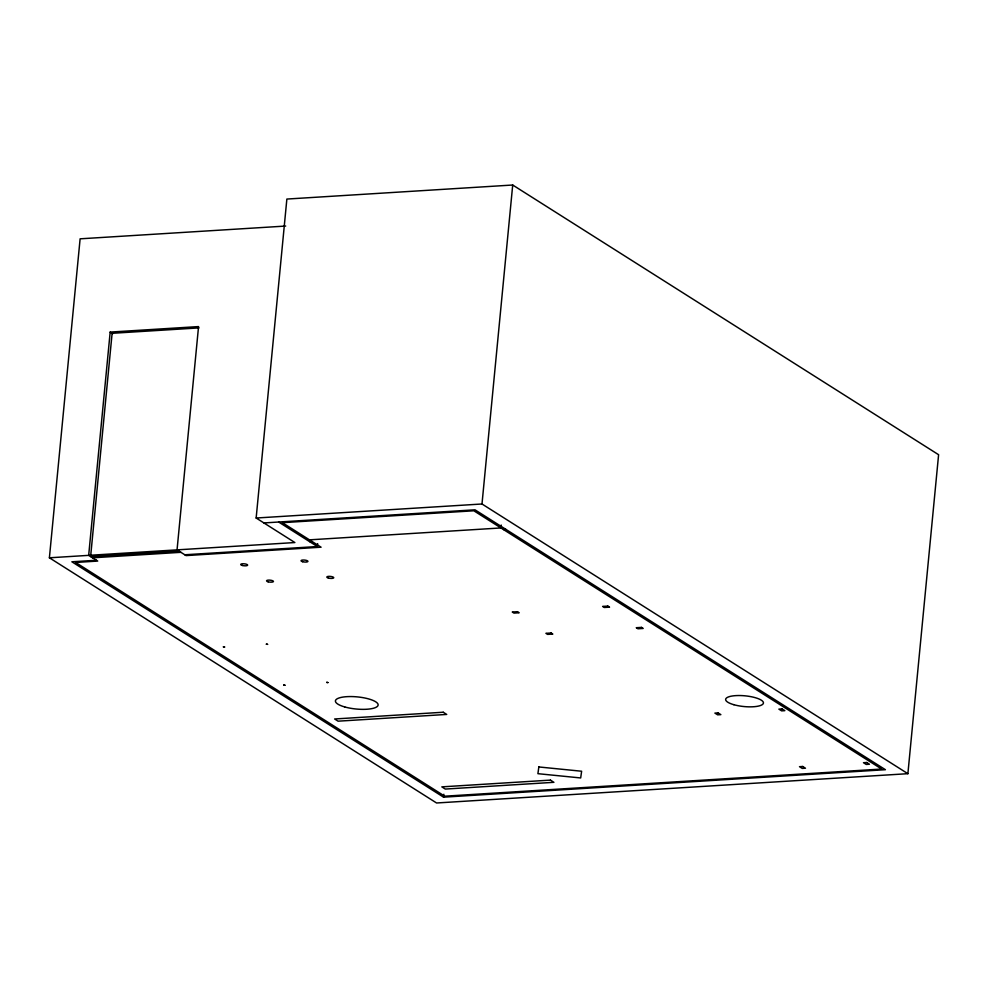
<?xml version="1.0" encoding="UTF-8"?>
<svg xmlns="http://www.w3.org/2000/svg" width="988" height="988" viewBox="0 0 988 988"><rect width="100%" height="100%" fill="white"/><g stroke="black" fill="none" stroke-linecap="round" stroke-linejoin="round"><path stroke-width="1.48" d="M49.4 557.8L294.869 542.548L256.151 518.021L286.866 199.057L512.71 185.015L938.6 454.715L907.886 773.69L436.573 802.985L49.4 557.8L80.114 238.824L285.693 226.054M110.174 332.079L88.673 555.355L97.713 561.073L75.619 562.456L444.724 796.192L881.667 769.047L473.845 510.784L282.37 522.677L321.088 547.204L186.077 555.589L177.05 549.871L198.551 326.583L110.174 332.079L112.756 333.709M90.76 555.058L112.113 333.302L198.959 327.905M184.793 554.774L317.346 546.537L317.63 543.635M263.895 522.936L475.006 509.808L885.409 769.701L443.563 797.168L443.847 794.266M907.886 773.69L481.996 503.991L512.71 185.015M501.225 525.048L500.941 527.95L309.479 539.843M256.151 518.021L481.996 503.991M309.602 541.634L312.06 541.473M503.522 529.58L505.98 529.432M90.612 556.577L178.976 551.094M92.551 557.812L180.915 552.317M96.416 560.258L71.877 561.789L443.563 797.168M278.628 522.01L317.346 546.537M538.843 766.96L537.904 773.678L580.685 777.951L581.623 771.233L538.843 766.96M223.412 646.856L224.597 647.017L223.412 646.856M266.377 644.188L267.563 644.349L266.377 644.188M283.754 685.055L284.939 685.227L283.754 685.055M326.707 682.387L327.893 682.56L326.707 682.387M517.477 611.696L512.266 612.029L513.958 613.103L519.169 612.77L517.477 611.696M607.842 606.089L602.631 606.41L604.323 607.484L609.534 607.163L607.842 606.089M551.119 632.999L545.907 633.32L547.599 634.395L552.811 634.074L551.119 632.999M641.484 627.392L636.272 627.713L637.964 628.788L643.176 628.454L641.484 627.392M443.242 712.237L334.623 718.98L338.094 721.178L446.712 714.435L443.242 712.237M718.115 712.904L714.892 713.101L717.634 714.83L720.845 714.633L718.115 712.904M782.088 708.927L778.865 709.125L781.607 710.866L784.83 710.656L782.088 708.927M550.44 780.112L441.821 786.868L445.292 789.066L553.91 782.311L550.44 780.112M802.725 766.478L799.502 766.688L802.244 768.417L805.467 768.219L802.725 766.478M866.698 762.501L863.475 762.711L866.217 764.44L869.44 764.243L866.698 762.501M344.713 706.939A21.44 6.089 5.5 0 0 378.071 705.309A21.44 6.089 5.5 0 0 347.554 696.626A21.44 6.089 5.5 0 0 344.713 706.939M733.886 704.716A18.97 5.385 5.5 0 0 763.391 703.271A18.97 5.385 5.5 0 0 736.393 695.589A18.97 5.385 5.5 0 0 733.886 704.716M268.131 581.809A3.483 0.988 5.5 0 0 273.454 581.487A3.483 0.988 5.5 0 0 268.378 580.117A3.483 0.988 5.5 0 0 268.131 581.809M328.424 578.066A3.483 0.988 5.5 0 0 333.746 577.733A3.483 0.988 5.5 0 0 328.671 576.362A3.483 0.988 5.5 0 0 328.424 578.066M242.319 565.469A3.483 0.988 5.5 0 0 247.642 565.136A3.483 0.988 5.5 0 0 242.554 563.765A3.483 0.988 5.5 0 0 242.319 565.469M302.612 561.715A3.483 0.988 5.5 0 0 307.935 561.394A3.483 0.988 5.5 0 0 302.859 560.023A3.483 0.988 5.5 0 0 302.612 561.715"/></g></svg>
